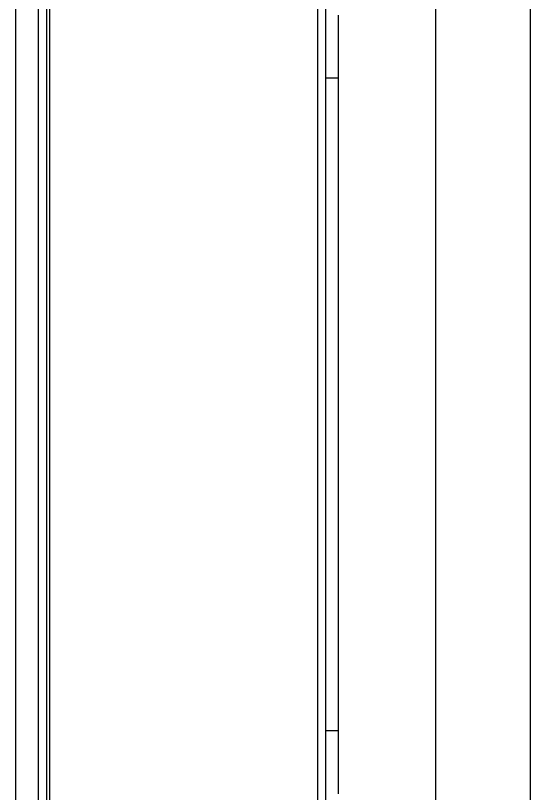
# Model space of a CAD drawing. Header units: inches. Extents: x -883 to 808, y -248 to 1051.
# Drawn here: x -280.98 to -276.3, y 909.97 to 917.05 of the extents above; entities that cross this region are included whole.
import ezdxf

# ---------------------------------------------------------------- set-up
doc = ezdxf.new("R2010")
doc.units = ezdxf.units.IN
doc.header["$MEASUREMENT"] = 0
doc.layers.get('0').update_dxf_attribs({"linetype": 'CONTINUOUS'})
doc.layers.add('EQUIPMENT - COMPRESSORS', color=41, linetype='CONTINUOUS')
doc.layers.add('STRUCTUAL', color=8, linetype='CONTINUOUS')

# ---------------------------------------------------------------- blocks, each defined once
blk = doc.blocks.new('A$Cb802d3fd')
for p, q in [((49.7355, 14.0336), (30.208, 14.0336)), ((43.5151, 12.2861), (36.4284, 12.2861)), ((37.0014, 12.2861), (37.0014, 12.1679)), ((42.9421, 12.2861), (42.9421, 12.1679)), ((34.7058, 12.1679), (45.2377, 12.1679)), ((45.2377, 12.0966), (34.7058, 12.0966)), ((35.2325, 9.6555), (44.711, 9.6555)), ((34.0552, 9.6264), (45.8883, 9.6264)), ((45.8883, 9.5559), (34.0552, 9.5559)), ((33.1015, 9.3457), (46.842, 9.3457)), ((33.1017, 9.3457), (46.8418, 9.3457))]:
    blk.add_line(p, q)

msp = doc.modelspace()

# ---------------------------------------------------------------- linework, layer by layer
at = {"layer": 'STRUCTUAL'}
msp.add_line((-277.16219, 999.01525), (-277.16219, 800.30034), dxfattribs=at)

# ---------------------------------------------------------------- block references
at = {"layer": 'EQUIPMENT - COMPRESSORS', "rotation": 270}
msp.add_blockref('A$Cb802d3fd', (-290.33007, 953.48357), dxfattribs=at)

doc.saveas('drawing.dxf')
